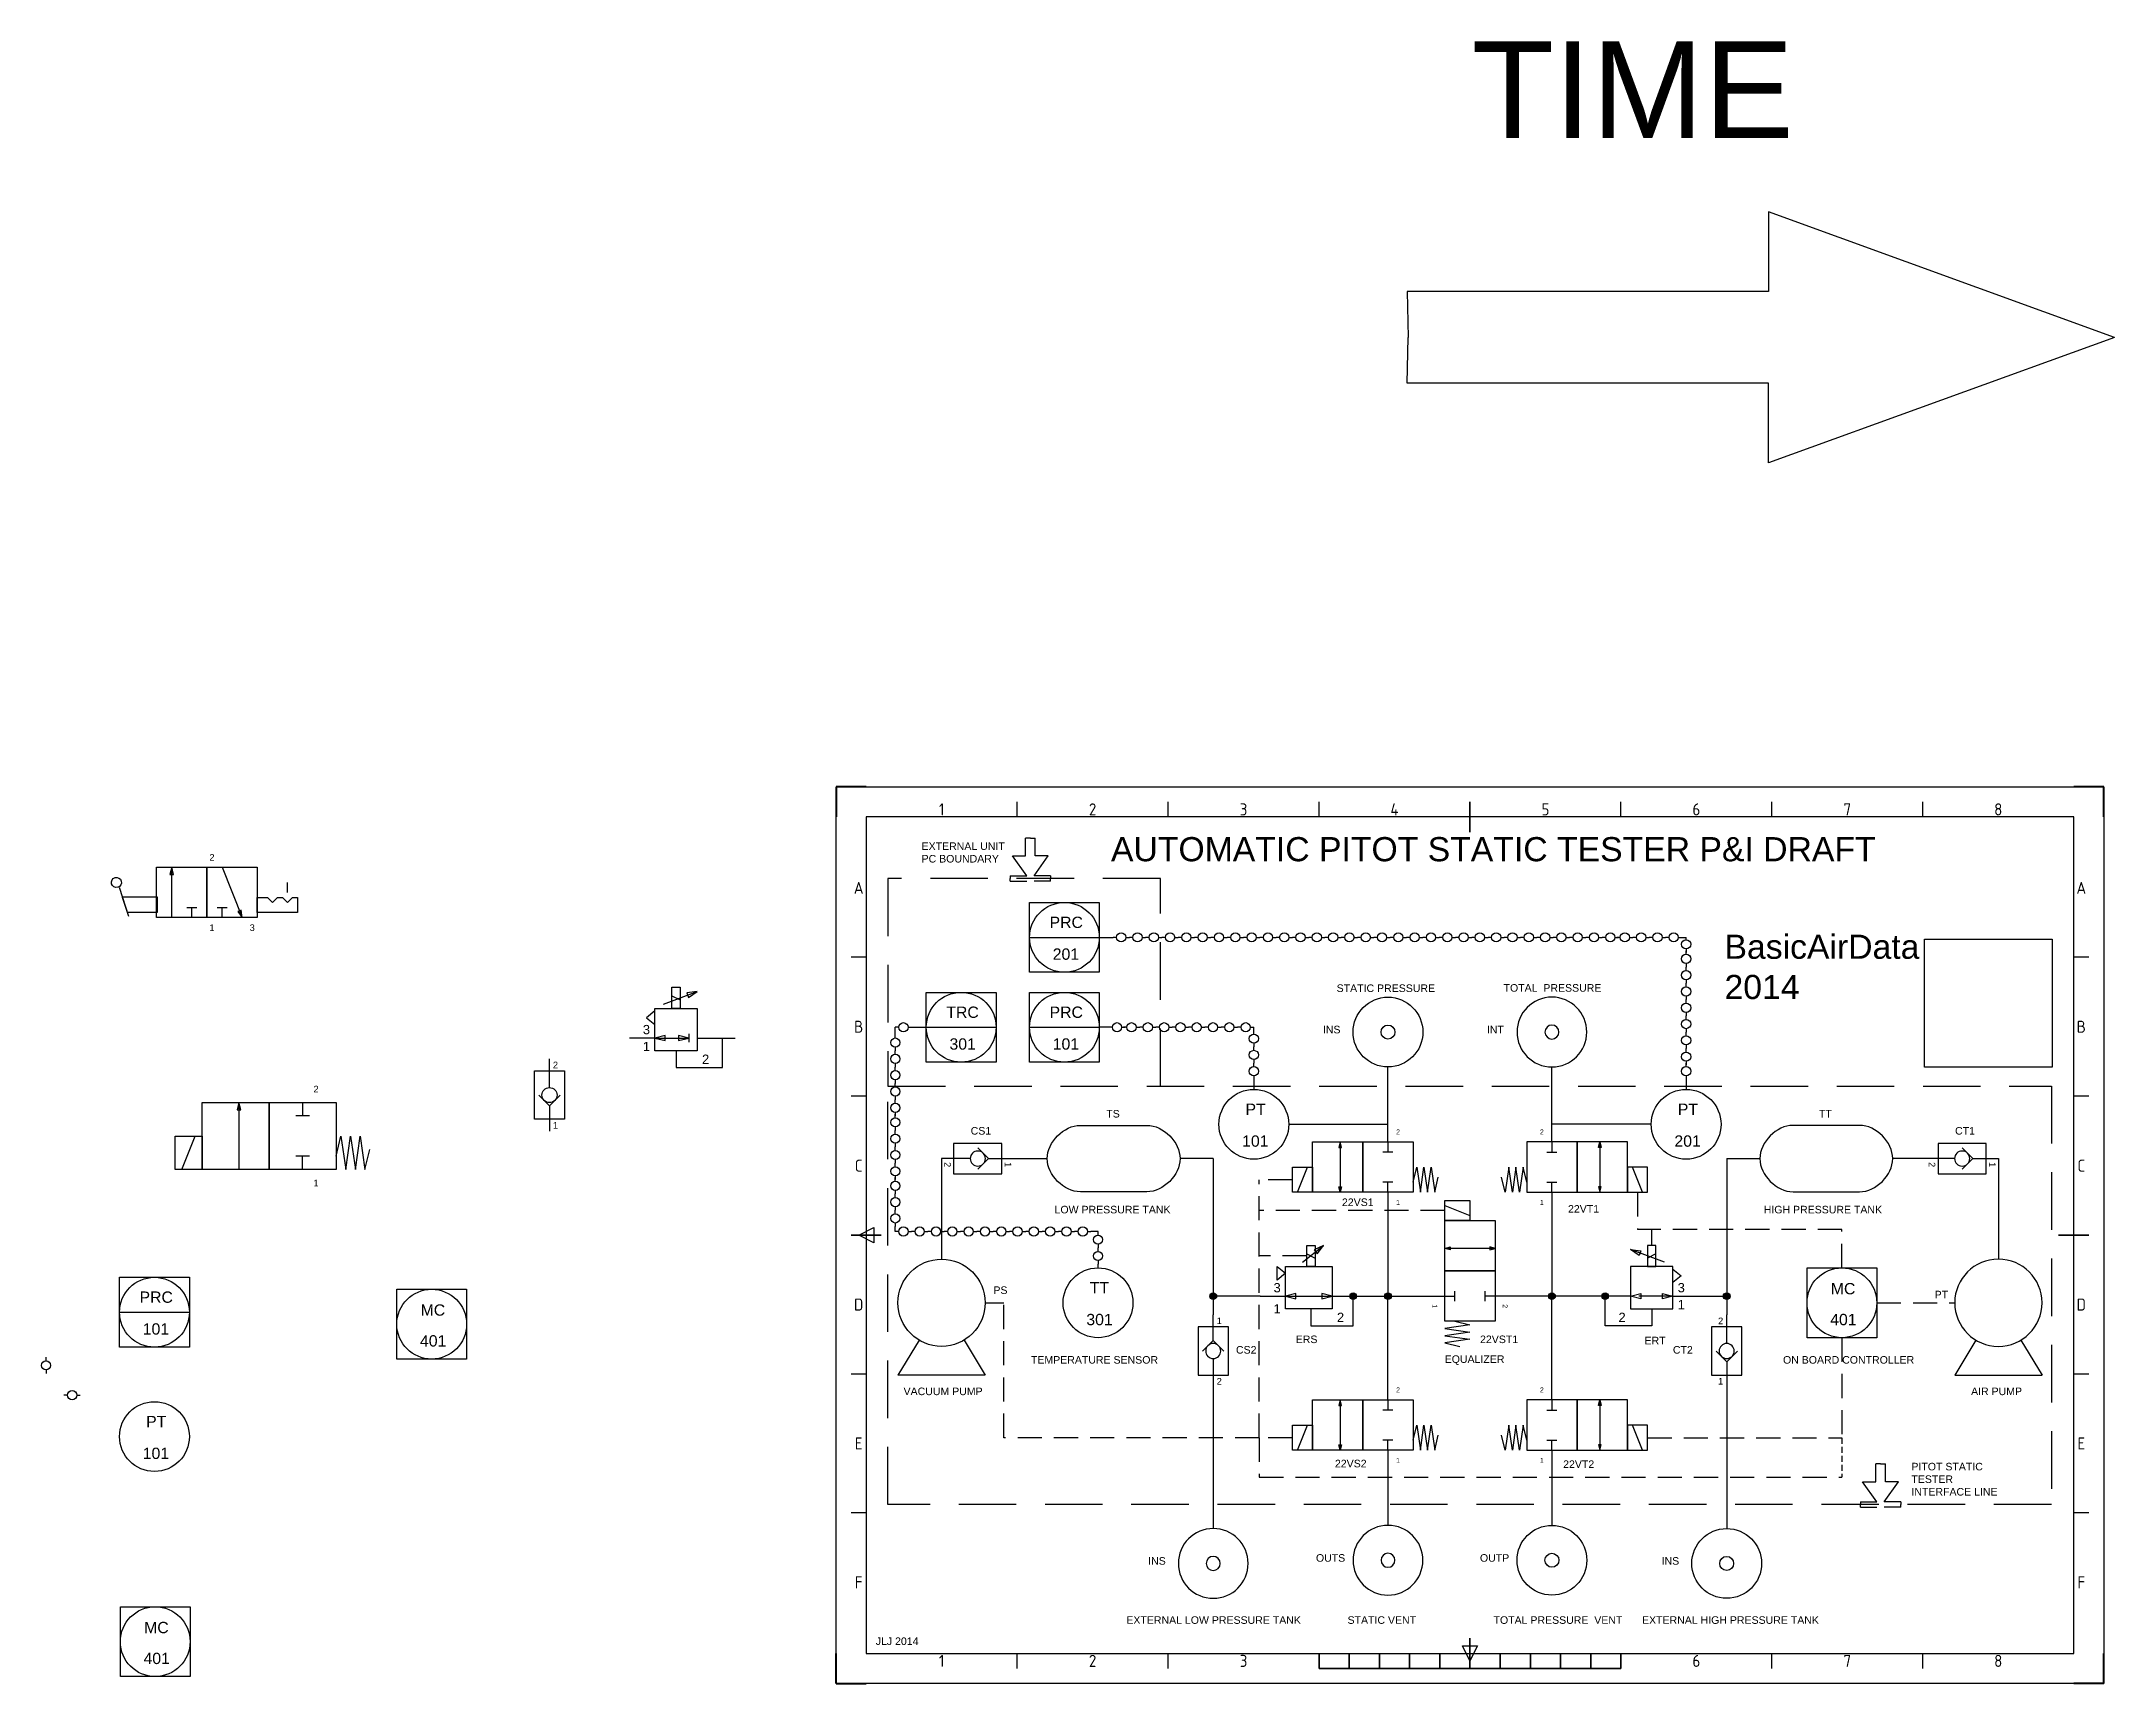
# Model space of a CAD drawing. Header units: millimetres. Extents: x 2288 to 4012, y 485 to 1029.
# Drawn here: x 2288 to 2974, y 485 to 1029 of the extents above; entities that cross this region are included whole.
import ezdxf
from ezdxf.enums import TextEntityAlignment as Align

# ---------------------------------------------------------------- set-up
doc = ezdxf.new("R2010")
doc.units = ezdxf.units.MM
doc.linetypes.add('ACISOTGL', pattern=[3, 2, -1])
doc.linetypes.add('HIDDEN', pattern=[9.525, 6.35, -3.175])
doc.layers.add('1-TEXTS', color=2, linetype='Continuous')
doc.layers.add('ID', color=80, linetype='Continuous')
for name, color, linetype, lineweight in [('AM_BOR', 7, 'Continuous', 50), ('INSTRUMENTS', 4, 'Continuous', 25), ('TAG', 1, 'Continuous', 25)]:
    doc.layers.add(name, color=color, linetype=linetype, lineweight=lineweight)
doc.styles.add('ACISOTS', font='isocp.shx')
doc.styles.get("Standard").update_dxf_attribs({"font": 'arial.ttf'})
picture_1 = doc.add_image_def('image1.png', size_in_pixel=(200, 200))

# ---------------------------------------------------------------- blocks, each defined once
blk = doc.blocks.new('ISO_A3')
for p, q in [((410, 287), (10, 287)), ((10, 287), (10, 10)), ((410, 10), (410, 287)), ((10, 10), (410, 10))]:
    blk.add_line(p, q)
at = {"layer": 'AM_BOR'}
for p, q in [((10, 297), (0, 297)), ((0, 297), (0, 287)), ((420, 297), (410, 297)), ((420, 287), (420, 297)), ((0, 0), (0, 10)), ((420, 0), (420, 10)), ((0, 0), (10, 0)), ((420, 0), (410, 0))]:
    blk.add_line(p, q, dxfattribs=at)
at = {"layer": 'AM_BOR', "color": 1, "lineweight": 25}
for p, q in [((0, 297), (420, 297)), ((0, 0), (0, 297)), ((420, 297), (420, 0)), ((60, 287), (60, 292)), ((110, 287), (110, 292)), ((160, 287), (160, 292)), ((260, 287), (260, 292)), ((310, 287), (310, 292)), ((360, 287), (360, 292)), ((10, 240.5), (5, 240.5)), ((415, 240.5), (410, 240.5)), ((10, 194.5), (5, 194.5)), ((415, 194.5), (410, 194.5)), ((7.5, 148.5), (12.5, 151)), ((12.5, 146), (7.5, 148.5)), ((12.5, 151), (12.5, 146)), ((10, 102.5), (5, 102.5)), ((415, 102.5), (410, 102.5)), ((10, 56.5), (5, 56.5)), ((415, 56.5), (410, 56.5)), ((60, 5), (60, 10)), ((110, 5), (110, 10)), ((210, 7.5), (207.5, 12.5)), ((207.5, 12.5), (212.5, 12.5)), ((212.5, 12.5), (210, 7.5)), ((310, 5), (310, 10)), ((360, 5), (360, 10)), ((420, 0), (0, 0))]:
    blk.add_line(p, q, dxfattribs=at)
at = {"layer": 'AM_BOR', "color": 2, "lineweight": 35}
for p, q in [((210, 282), (210, 292)), ((5, 148.5), (15, 148.5)), ((405, 148.5), (415, 148.5)), ((210, 5), (210, 15)), ((160, 5), (160, 10)), ((170, 5), (170, 10)), ((180, 5), (180, 10)), ((190, 5), (190, 10)), ((200, 5), (200, 10)), ((220, 5), (220, 10)), ((230, 5), (230, 10)), ((240, 5), (240, 10)), ((250, 5), (250, 10)), ((260, 5), (260, 10)), ((160, 5), (260, 5))]:
    blk.add_line(p, q, dxfattribs=at)
at = {"layer": 'AM_BOR', "color": 1, "lineweight": 25, "style": 'ACISOTS'}
for s, p in [('1', (35, 289.5)), ('2', (85, 289.5)), ('3', (135, 289.5)), ('4', (185, 289.5)), ('5', (235, 289.5)), ('6', (285, 289.5)), ('7', (335, 289.5)), ('8', (385, 289.5)), ('A', (7.5, 263.5)), ('A', (412.5, 263.5)), ('B', (7.5, 217.5)), ('B', (412.5, 217.5)), ('C', (7.5, 171.5)), ('C', (412.5, 171.5)), ('D', (7.5, 125.5)), ('D', (412.5, 125.5)), ('E', (7.5, 79.5)), ('E', (412.5, 79.5)), ('F', (7.5, 33.5)), ('F', (412.5, 33.5)), ('1', (35, 7.5)), ('2', (85, 7.5)), ('3', (135, 7.5)), ('6', (285, 7.5)), ('7', (335, 7.5)), ('8', (385, 7.5))]:
    blk.add_text(s, height=4, dxfattribs=at).set_placement(p, align=Align.MIDDLE)

msp = doc.modelspace()

# ---------------------------------------------------------------- hatches: boundary and pattern name
h = msp.add_hatch(color=256)
h.dxf.hatch_style = 1
h.paths.add_polyline_path([(2675.87, 614.11, 0.414214), (2674.75, 613, 0.414214), (2675.87, 611.88)])
h.paths.add_polyline_path([(2675.87, 614.11), (2675.87, 613), (2676.98, 613, 0.414214)])
h.paths.add_polyline_path([(2676.98, 613), (2675.87, 613), (2675.87, 611.88, 0.414214)])
h = msp.add_hatch(color=256)
h.dxf.hatch_style = 1
h.paths.add_polyline_path([(2722.23, 614.11, 0.414214), (2721.11, 613, 0.414214), (2722.23, 611.88)])
h.paths.add_polyline_path([(2722.23, 614.11), (2722.23, 613), (2723.35, 613, 0.414214)])
h.paths.add_polyline_path([(2723.35, 613), (2722.23, 613), (2722.23, 611.88, 0.414214)])
h = msp.add_hatch(color=256)
h.dxf.hatch_style = 1
h.paths.add_polyline_path([(2733.75, 614.11, 0.414214), (2732.63, 613, 0.414214), (2733.75, 611.88)])
h.paths.add_polyline_path([(2733.75, 614.11), (2733.75, 613), (2734.87, 613, 0.414214)])
h.paths.add_polyline_path([(2734.87, 613), (2733.75, 613), (2733.75, 611.88, 0.414214)])
h = msp.add_hatch(color=256)
h.dxf.hatch_style = 1
h.paths.add_polyline_path([(2788.06, 614.11, 0.414214), (2786.95, 613, 0.414214), (2788.06, 611.88)])
h.paths.add_polyline_path([(2788.06, 614.11), (2788.06, 613), (2789.18, 613, 0.414214)])
h.paths.add_polyline_path([(2789.18, 613), (2788.06, 613), (2788.06, 611.88, 0.414214)])
h = msp.add_hatch(color=256)
h.dxf.hatch_style = 1
h.paths.add_polyline_path([(2805.7, 614.11, 0.414214), (2804.59, 613, 0.414214), (2805.7, 611.88)])
h.paths.add_polyline_path([(2805.7, 614.11), (2805.7, 613), (2806.82, 613, 0.414214)])
h.paths.add_polyline_path([(2806.82, 613), (2805.7, 613), (2805.7, 611.88, 0.414214)])
h = msp.add_hatch(color=256)
h.dxf.hatch_style = 1
h.paths.add_polyline_path([(2845.95, 614.11, 0.414214), (2844.83, 613, 0.414214), (2845.95, 611.88)])
h.paths.add_polyline_path([(2845.95, 614.11), (2845.95, 613), (2847.06, 613, 0.414214)])
h.paths.add_polyline_path([(2847.06, 613), (2845.95, 613), (2845.95, 611.88, 0.414214)])

# ---------------------------------------------------------------- linework, layer by layer
for p, q in [((2974.43, 930.52), (2859.81, 972.08)), ((2859.81, 972.08), (2859.81, 945.73)), ((2859.81, 945.73), (2740.11, 945.73)), ((2740.11, 945.73), (2740.49, 930.52)), ((2740.11, 915.32), (2740.49, 930.52)), ((2974.43, 930.52), (2859.81, 888.96)), ((2859.81, 915.32), (2740.11, 915.32)), ((2859.81, 888.96), (2859.81, 915.32)), ((2613.65, 758.82), (2613.65, 764.7)), ((2615.28, 764.7), (2613.65, 764.7)), ((2615.28, 764.7), (2616.9, 764.7)), ((2616.9, 758.82), (2616.9, 764.7)), ((2614.06, 752.15), (2609.33, 758.82)), ((2609.33, 758.82), (2613.65, 758.82)), ((2616.49, 752.15), (2621.22, 758.82)), ((2621.22, 758.82), (2616.9, 758.82)), ((2608.6, 752.15), (2614.06, 752.15)), ((2608.6, 752.15), (2608.6, 751.29)), ((2608.6, 750.43), (2608.6, 751.29)), ((2608.6, 750.43), (2614.06, 750.43)), ((2621.95, 752.15), (2616.49, 752.15)), ((2621.95, 750.43), (2616.49, 750.43)), ((2621.95, 752.15), (2621.95, 751.29)), ((2621.95, 750.43), (2621.95, 751.29)), ((2733.75, 664.05), (2733.75, 688.9)), ((2788.06, 664.05), (2788.06, 688.9)), ((2631.87, 669.56), (2653.87, 669.56)), ((2889.95, 669.56), (2867.95, 669.56)), ((2585.87, 658.56), (2585.87, 625.25)), ((2675.87, 658.56), (2675.87, 606.82)), ((2845.95, 658.56), (2845.95, 606.82)), ((2935.95, 658.56), (2935.95, 625.25)), ((2733.75, 647.38), (2733.75, 613)), ((2788.06, 647.38), (2788.06, 613)), ((2691.43, 613), (2675.87, 613)), ((2691.43, 613), (2699.83, 613)), ((2725.03, 613), (2733.75, 613)), ((2733.75, 613), (2752.57, 613)), ((2733.75, 613), (2752.57, 613)), ((2733.75, 578.61), (2733.75, 613)), ((2801.5, 613), (2769.24, 613)), ((2788.06, 578.61), (2788.06, 613)), ((2836.5, 613), (2845.95, 613)), ((2578.41, 598.42), (2571.42, 586.82)), ((2593.33, 598.42), (2600.32, 586.82)), ((2928.49, 598.42), (2921.5, 586.82)), ((2943.41, 598.42), (2950.4, 586.82)), ((2600.32, 586.82), (2571.42, 586.82)), ((2921.5, 586.82), (2950.4, 586.82)), ((2675.87, 582.82), (2675.87, 536.05)), ((2845.95, 582.82), (2845.95, 536.05)), ((2733.75, 561.95), (2733.75, 537.09)), ((2788.06, 561.95), (2788.06, 537.09)), ((2895.31, 551.54), (2895.31, 557.42)), ((2896.93, 557.42), (2895.31, 557.42)), ((2896.93, 557.42), (2898.56, 557.42)), ((2898.56, 551.54), (2898.56, 557.42)), ((2895.72, 544.87), (2890.99, 551.54)), ((2890.99, 551.54), (2895.31, 551.54)), ((2898.15, 544.87), (2902.88, 551.54)), ((2902.88, 551.54), (2898.56, 551.54)), ((2890.26, 544.87), (2895.72, 544.87)), ((2890.26, 544.87), (2890.26, 544.01)), ((2890.26, 543.15), (2890.26, 544.01)), ((2890.26, 543.15), (2895.72, 543.15)), ((2903.61, 544.87), (2898.15, 544.87)), ((2903.61, 543.15), (2898.15, 543.15)), ((2903.61, 544.87), (2903.61, 544.01)), ((2903.61, 543.15), (2903.61, 544.01))]:
    msp.add_line(p, q)
for points in [[(2325.86, 755.01), (2342.53, 755.01), (2342.53, 738.35), (2325.86, 738.35)], [(2330.86, 755.01), (2330.26, 752.61), (2331.46, 752.61)], [(2342.53, 755.01), (2359.19, 755.01), (2359.19, 738.35), (2342.53, 738.35)], [(2326.09, 745.13), (2314.43, 745.13), (2316.09, 740.13), (2326.09, 740.13), (2326.09, 740.13)], [(2359.19, 745.01), (2362.53, 745.01), (2364.19, 743.34), (2365.86, 745.01), (2367.53, 745.01), (2369.19, 743.34), (2370.86, 745.01), (2372.53, 745.01), (2372.53, 740.01), (2359.19, 740.01), (2359.19, 740.01)], [(2354.19, 738.35), (2353.86, 740.8), (2352.74, 740.36)], [(2496.51, 715.28), (2499.31, 715.28), (2499.31, 708.28), (2496.51, 708.28)], [(2490.91, 702.96), (2490.91, 707.44), (2488.11, 705.2)], [(2490.91, 708.28), (2504.91, 708.28), (2504.91, 694.28), (2490.91, 694.28)], [(2504.91, 713.88), (2501.47, 713.49), (2502.06, 711.91)], [(2490.91, 698.48), (2494.27, 697.64), (2494.27, 699.32)], [(2502.11, 698.48), (2498.75, 699.32), (2498.75, 697.64)], [(2450.98, 687.59), (2460.98, 687.59), (2460.98, 671.59), (2450.98, 671.59)], [(2340.89, 677.13), (2363.11, 677.13), (2363.11, 654.91), (2340.89, 654.91)], [(2353.11, 677.13), (2352.51, 674.73), (2353.71, 674.73)], [(2363.11, 677.13), (2385.33, 677.13), (2385.33, 654.91), (2363.11, 654.91)], [(2332, 666.02), (2340.89, 666.02), (2340.89, 654.91), (2332, 654.91)], [(2589.87, 663.56), (2589.87, 653.56), (2605.87, 653.56), (2605.87, 663.56)], [(2708.75, 664.05), (2725.42, 664.05), (2725.42, 647.38), (2708.75, 647.38)], [(2717.92, 664.05), (2717.47, 662.25), (2718.37, 662.25)], [(2725.42, 664.05), (2742.08, 664.05), (2742.08, 647.38), (2725.42, 647.38)], [(2796.4, 664.05), (2779.73, 664.05), (2779.73, 647.38), (2796.4, 647.38)], [(2813.06, 664.05), (2796.4, 664.05), (2796.4, 647.38), (2813.06, 647.38)], [(2803.9, 664.05), (2804.35, 662.25), (2803.45, 662.25)], [(2915.95, 663.56), (2915.95, 653.56), (2931.95, 653.56), (2931.95, 663.56)], [(2702.08, 655.72), (2708.75, 655.72), (2708.75, 647.38), (2702.08, 647.38)], [(2819.73, 655.72), (2813.06, 655.72), (2813.06, 647.38), (2819.73, 647.38)], [(2717.92, 647.38), (2717.47, 649.18), (2718.37, 649.18)], [(2803.9, 647.38), (2804.35, 649.18), (2803.45, 649.18)], [(2760.91, 644.66), (2760.91, 638), (2752.57, 638), (2752.57, 644.66)], [(2769.24, 638), (2769.24, 621.33), (2752.57, 621.33), (2752.57, 638)], [(2706.83, 629.8), (2709.63, 629.8), (2709.63, 622.8), (2706.83, 622.8)], [(2712.43, 629.8), (2709.28, 628.36), (2710.33, 627.04)], [(2752.57, 628.83), (2754.37, 629.28), (2754.37, 628.38)], [(2769.24, 628.83), (2767.44, 629.28), (2767.44, 628.38)], [(2814.1, 628.4), (2817.55, 628.01), (2816.96, 626.42)], [(2822.5, 629.8), (2819.7, 629.8), (2819.7, 622.8), (2822.5, 622.8)], [(2697.03, 618.32), (2697.03, 622.8), (2699.83, 620.56)], [(2699.83, 622.8), (2715.23, 622.8), (2715.23, 608.8), (2699.83, 608.8)], [(2769.24, 621.33), (2769.24, 604.67), (2752.57, 604.67), (2752.57, 621.33)], [(2828.1, 622.8), (2814.1, 622.8), (2814.1, 608.8), (2828.1, 608.8)], [(2828.1, 617.48), (2828.1, 621.96), (2830.9, 619.72)], [(2699.83, 613), (2703.19, 612.16), (2703.19, 613.84)], [(2715.23, 613), (2711.87, 613.84), (2711.87, 612.16)], [(2814.1, 613), (2817.46, 613.84), (2817.46, 612.16)], [(2828.1, 613), (2824.74, 612.16), (2824.74, 613.84)], [(2670.87, 586.82), (2680.87, 586.82), (2680.87, 602.82), (2670.87, 602.82)], [(2850.95, 602.82), (2840.95, 602.82), (2840.95, 586.82), (2850.95, 586.82)], [(2708.75, 578.61), (2725.42, 578.61), (2725.42, 561.95), (2708.75, 561.95)], [(2717.92, 578.61), (2717.47, 576.81), (2718.37, 576.81)], [(2725.42, 578.61), (2742.08, 578.61), (2742.08, 561.95), (2725.42, 561.95)], [(2796.4, 578.61), (2779.73, 578.61), (2779.73, 561.95), (2796.4, 561.95)], [(2813.06, 578.61), (2796.4, 578.61), (2796.4, 561.95), (2813.06, 561.95)], [(2803.9, 578.61), (2804.35, 576.81), (2803.45, 576.81)], [(2702.08, 570.28), (2708.75, 570.28), (2708.75, 561.95), (2702.08, 561.95)], [(2819.73, 570.28), (2813.06, 570.28), (2813.06, 561.95), (2819.73, 561.95)], [(2717.92, 561.95), (2717.47, 563.75), (2718.37, 563.75)], [(2803.9, 561.95), (2804.35, 563.75), (2803.45, 563.75)]]:
    msp.add_lwpolyline(points, close=True)
for points in [[(2330.86, 738.35), (2330.86, 755.01)], [(2347.53, 755.01), (2354.19, 738.35)], [(2369.19, 746.68), (2369.19, 750.01)], [(2313.42, 748.42), (2316.58, 738.81)], [(2335.86, 741.68), (2339.19, 741.68)], [(2337.53, 738.35), (2337.53, 741.68)], [(2345.86, 741.68), (2349.19, 741.68)], [(2347.53, 738.35), (2347.53, 741.68)], [(2493.71, 709.68), (2504.91, 713.88)], [(2496.51, 712.48), (2499.31, 711.08)], [(2490.91, 698.48), (2482.51, 698.48)], [(2490.91, 698.48), (2502.11, 698.48)], [(2497.91, 694.28), (2497.91, 688.68), (2513.31, 688.68), (2513.31, 698.48)], [(2502.11, 699.88), (2502.11, 697.08)], [(2504.91, 698.48), (2517.51, 698.48)], [(2455.98, 682.09), (2455.98, 691.59)], [(2353.11, 677.13), (2353.11, 654.91)], [(2374.22, 677.13), (2374.22, 672.69)], [(2452.44, 679.59), (2455.98, 676.05), (2459.52, 679.59)], [(2455.98, 676.05), (2455.98, 667.59)], [(2376.44, 672.69), (2372, 672.69)], [(2334.22, 654.91), (2338.67, 666.02)], [(2376.44, 659.35), (2372, 659.35)], [(2374.22, 654.91), (2374.22, 659.35)], [(2385.33, 659.35), (2386.92, 666.02), (2388.51, 654.91), (2390.1, 666.02), (2391.68, 654.91), (2393.27, 666.02), (2394.86, 654.91), (2396.44, 661.58), (2396.44, 661.58)], [(2597.87, 662.1), (2601.41, 658.56), (2597.87, 655.02)], [(2717.92, 664.05), (2717.92, 647.38)], [(2735.41, 660.72), (2732.08, 660.72)], [(2733.75, 664.05), (2733.75, 660.72)], [(2786.4, 660.72), (2789.73, 660.72)], [(2788.06, 664.05), (2788.06, 660.72)], [(2803.9, 664.05), (2803.9, 647.38)], [(2923.95, 662.1), (2927.49, 658.56), (2923.95, 655.02)], [(2595.37, 658.56), (2585.87, 658.56)], [(2601.41, 658.56), (2609.87, 658.56)], [(2609.87, 658.56), (2620.87, 658.56)], [(2675.87, 658.56), (2664.87, 658.56)], [(2703.75, 647.38), (2707.09, 655.72)], [(2742.08, 650.71), (2743.27, 655.72), (2744.47, 647.38), (2745.66, 655.72), (2746.84, 647.38), (2748.04, 655.72), (2749.23, 647.38), (2750.41, 652.39), (2750.41, 652.39)], [(2779.73, 650.71), (2778.54, 655.72), (2777.35, 647.38), (2776.15, 655.72), (2774.97, 647.38), (2773.78, 655.72), (2772.58, 647.38), (2771.4, 652.39), (2771.4, 652.39)], [(2818.06, 647.38), (2814.73, 655.72)], [(2845.95, 658.56), (2856.95, 658.56)], [(2911.95, 658.56), (2900.95, 658.56)], [(2921.45, 658.56), (2911.95, 658.56)], [(2927.49, 658.56), (2935.95, 658.56)], [(2735.41, 650.71), (2732.08, 650.71)], [(2733.75, 647.38), (2733.75, 650.71)], [(2786.4, 650.71), (2789.73, 650.71)], [(2788.06, 647.38), (2788.06, 650.71)], [(2752.57, 643), (2760.91, 639.66)], [(2705.43, 624.2), (2712.43, 629.8)], [(2706.83, 627), (2709.63, 625.6)], [(2769.24, 628.83), (2752.57, 628.83)], [(2825.3, 624.2), (2814.1, 628.4)], [(2822.5, 627), (2819.7, 625.6)], [(2699.83, 613), (2715.23, 613)], [(2708.23, 608.8), (2708.23, 603.2), (2722.23, 603.2), (2722.23, 613)], [(2715.23, 614.4), (2715.23, 611.6)], [(2715.23, 613), (2725.03, 613)], [(2752.57, 613), (2755.9, 613)], [(2755.9, 611.33), (2755.9, 614.66)], [(2765.91, 611.33), (2765.91, 614.66)], [(2769.24, 613), (2765.91, 613)], [(2814.1, 613), (2801.5, 613)], [(2821.1, 608.8), (2821.1, 603.2), (2805.7, 603.2), (2805.7, 613)], [(2814.1, 614.4), (2814.1, 611.6)], [(2828.1, 613), (2816.9, 613)], [(2828.1, 613), (2836.5, 613)], [(2675.87, 598.36), (2675.87, 606.82)], [(2755.9, 604.67), (2760.91, 603.47), (2752.57, 602.28), (2760.91, 601.09), (2752.57, 599.9), (2760.91, 598.71), (2752.57, 597.52), (2757.58, 596.33), (2757.58, 596.33)], [(2845.95, 597.32), (2845.95, 606.82)], [(2672.33, 594.82), (2675.87, 598.36), (2679.41, 594.82)], [(2675.87, 592.32), (2675.87, 582.82)], [(2849.49, 594.82), (2845.95, 591.28), (2842.41, 594.82)], [(2845.95, 591.28), (2845.95, 582.82)], [(2717.92, 578.61), (2717.92, 561.95)], [(2733.75, 578.61), (2733.75, 575.28)], [(2788.06, 578.61), (2788.06, 575.28)], [(2803.9, 578.61), (2803.9, 561.95)], [(2703.75, 561.95), (2707.09, 570.28)], [(2735.41, 575.28), (2732.08, 575.28)], [(2742.08, 565.28), (2743.27, 570.28), (2744.47, 561.95), (2745.66, 570.28), (2746.84, 561.95), (2748.04, 570.28), (2749.23, 561.95), (2750.41, 566.95), (2750.41, 566.95)], [(2779.73, 565.28), (2778.54, 570.28), (2777.35, 561.95), (2776.15, 570.28), (2774.97, 561.95), (2773.78, 570.28), (2772.58, 561.95), (2771.4, 566.95), (2771.4, 566.95)], [(2786.4, 575.28), (2789.73, 575.28)], [(2818.06, 561.95), (2814.73, 570.28)], [(2735.41, 565.28), (2732.08, 565.28)], [(2733.75, 561.95), (2733.75, 565.28)], [(2786.4, 565.28), (2789.73, 565.28)], [(2788.06, 561.95), (2788.06, 565.28)]]:
    msp.add_lwpolyline(points)
at = {"linetype": 'HIDDEN', "ltscale": 3}
for points in [[(2568.1, 682.58), (2658.37, 682.58), (2658.37, 751.29), (2568.1, 751.29)], [(2568.1, 682.58), (2953.52, 682.58), (2953.52, 544.01), (2568.1, 544.01)]]:
    msp.add_lwpolyline(points, close=True, dxfattribs=at)
for centre in [(2675.87, 613), (2722.23, 613), (2733.75, 613), (2788.06, 613), (2805.7, 613), (2845.95, 613)]:
    msp.add_circle(centre, 1.12)
for centre, major_axis in [((2312.52, 750.01), (1.62, 0.43)), ((2733.75, 700.46), (11.56, 0)), ((2733.75, 700.46), (2.31, 0)), ((2455.98, 679.59), (2.5, 0)), ((2585.87, 610.8), (14.45, 0)), ((2788.06, 525.53), (-11.56, 0)), ((2845.95, 524.49), (-11.56, 0)), ((2788.06, 525.53), (-2.31, 0)), ((2845.95, 524.49), (-2.31, 0))]:
    msp.add_ellipse(centre, major_axis=major_axis, ratio=1)
at = {"extrusion": (0, 0, -1)}
for centre, major_axis in [((2788.06, 700.46), (-11.56, 0)), ((2788.06, 700.46), (-2.31, 0)), ((2597.87, 658.56), (0, -2.5)), ((2923.95, 658.56), (0, -2.5)), ((2935.95, 610.8), (-14.45, 0)), ((2675.87, 594.82), (2.5, 0)), ((2845.95, 594.82), (-2.5, 0)), ((2675.87, 524.49), (11.56, 0)), ((2733.75, 525.53), (11.56, 0)), ((2675.87, 524.49), (2.31, 0)), ((2733.75, 525.53), (2.31, 0))]:
    msp.add_ellipse(centre, major_axis=major_axis, ratio=1, dxfattribs=at)
for points in [[(2620.87, 658.56), (2620.87, 664.06), (2626.37, 669.56), (2631.87, 669.56)], [(2653.87, 669.56), (2659.37, 669.56), (2664.87, 664.06), (2664.87, 658.56)], [(2867.95, 669.56), (2862.45, 669.56), (2856.95, 664.06), (2856.95, 658.56)], [(2900.95, 658.56), (2900.95, 664.06), (2895.45, 669.56), (2889.95, 669.56)], [(2631.87, 647.56), (2626.37, 647.56), (2620.87, 653.06), (2620.87, 658.56)], [(2664.87, 658.56), (2664.87, 653.06), (2659.37, 647.56), (2653.87, 647.56)], [(2856.95, 658.56), (2856.95, 653.06), (2862.45, 647.56), (2867.95, 647.56)], [(2889.95, 647.56), (2895.45, 647.56), (2900.95, 653.06), (2900.95, 658.56)], [(2653.87, 647.56), (2648.37, 647.56), (2637.37, 647.56), (2631.87, 647.56)], [(2867.95, 647.56), (2873.45, 647.56), (2884.45, 647.56), (2889.95, 647.56)]]:
    msp.add_open_spline(points, degree=3)
at = {"layer": 'INSTRUMENTS'}
for p, q in [((2615.01, 731.82), (2638.13, 731.82)), ((2638.13, 731.82), (2642.67, 731.82)), ((2643.85, 731.82), (2642.67, 731.82)), ((2646.89, 731.82), (2648.07, 731.82)), ((2649.25, 731.82), (2648.07, 731.82)), ((2652.29, 731.82), (2653.47, 731.82)), ((2654.65, 731.82), (2653.47, 731.82)), ((2657.69, 731.82), (2658.87, 731.82)), ((2660.05, 731.82), (2658.87, 731.82)), ((2663.09, 731.82), (2664.27, 731.82)), ((2665.46, 731.82), (2664.27, 731.82)), ((2668.49, 731.82), (2669.68, 731.82)), ((2670.86, 731.82), (2669.68, 731.82)), ((2673.89, 731.82), (2675.08, 731.82)), ((2676.26, 731.82), (2675.08, 731.82)), ((2679.3, 731.82), (2680.48, 731.82)), ((2681.66, 731.82), (2680.48, 731.82)), ((2684.7, 731.82), (2685.88, 731.82)), ((2687.06, 731.82), (2685.88, 731.82)), ((2690.1, 731.82), (2691.28, 731.82)), ((2692.46, 731.82), (2691.28, 731.82)), ((2695.5, 731.82), (2696.68, 731.82)), ((2697.86, 731.82), (2696.68, 731.82)), ((2700.9, 731.82), (2702.08, 731.82)), ((2703.26, 731.82), (2702.08, 731.82)), ((2706.3, 731.82), (2707.48, 731.82)), ((2708.66, 731.82), (2707.48, 731.82)), ((2711.7, 731.82), (2712.88, 731.82)), ((2714.06, 731.82), (2712.88, 731.82)), ((2717.1, 731.82), (2718.28, 731.82)), ((2719.47, 731.82), (2718.28, 731.82)), ((2722.5, 731.82), (2723.69, 731.82)), ((2724.87, 731.82), (2723.69, 731.82)), ((2727.9, 731.82), (2729.09, 731.82)), ((2730.27, 731.82), (2729.09, 731.82)), ((2733.31, 731.82), (2734.49, 731.82)), ((2735.67, 731.82), (2734.49, 731.82)), ((2738.71, 731.82), (2739.89, 731.82)), ((2741.07, 731.82), (2739.89, 731.82)), ((2744.11, 731.82), (2745.29, 731.82)), ((2746.47, 731.82), (2745.29, 731.82)), ((2749.51, 731.82), (2750.69, 731.82)), ((2751.87, 731.82), (2750.69, 731.82)), ((2754.91, 731.82), (2756.09, 731.82)), ((2757.27, 731.82), (2756.09, 731.82)), ((2760.31, 731.82), (2761.49, 731.82)), ((2762.67, 731.82), (2761.49, 731.82)), ((2765.71, 731.82), (2766.89, 731.82)), ((2768.08, 731.82), (2766.89, 731.82)), ((2771.11, 731.82), (2772.29, 731.82)), ((2773.48, 731.82), (2772.29, 731.82)), ((2776.51, 731.82), (2777.7, 731.82)), ((2778.88, 731.82), (2777.7, 731.82)), ((2781.91, 731.82), (2783.1, 731.82)), ((2784.28, 731.82), (2783.1, 731.82)), ((2787.32, 731.82), (2788.5, 731.82)), ((2789.68, 731.82), (2788.5, 731.82)), ((2792.72, 731.82), (2793.9, 731.82)), ((2795.08, 731.82), (2793.9, 731.82)), ((2798.12, 731.82), (2799.3, 731.82)), ((2800.48, 731.82), (2799.3, 731.82)), ((2803.52, 731.82), (2804.7, 731.82)), ((2805.88, 731.82), (2804.7, 731.82)), ((2808.92, 731.82), (2810.1, 731.82)), ((2810.69, 731.82), (2809.51, 731.82)), ((2813.73, 731.82), (2814.91, 731.82)), ((2816.09, 731.82), (2814.91, 731.82)), ((2819.13, 731.82), (2820.31, 731.82)), ((2821.49, 731.82), (2820.31, 731.82)), ((2824.53, 731.82), (2825.71, 731.82)), ((2826.9, 731.82), (2825.71, 731.82)), ((2829.93, 731.82), (2831.11, 731.82)), ((2831.11, 731.82), (2832.51, 731.82)), ((2832.51, 731.03), (2832.51, 731.82)), ((2832.51, 728), (2832.51, 726.81)), ((2832.51, 726.22), (2832.51, 727.41)), ((2832.51, 723.19), (2832.51, 722)), ((2832.51, 720.82), (2832.51, 722)), ((2832.51, 717.78), (2832.51, 716.6)), ((2832.51, 715.42), (2832.51, 716.6)), ((2832.51, 712.38), (2832.51, 711.2)), ((2832.51, 710.02), (2832.51, 711.2)), ((2570.54, 698.49), (2570.54, 702.05)), ((2571.72, 702.05), (2570.54, 702.05)), ((2574.75, 702.05), (2575.94, 702.05)), ((2575.94, 702.05), (2580.81, 702.05)), ((2580.81, 702.05), (2603.93, 702.05)), ((2615.01, 702.05), (2638.13, 702.05)), ((2641.29, 702.05), (2638.13, 702.05)), ((2642.47, 702.05), (2641.29, 702.05)), ((2645.51, 702.05), (2646.69, 702.05)), ((2647.28, 702.05), (2646.1, 702.05)), ((2650.32, 702.05), (2651.5, 702.05)), ((2652.68, 702.05), (2651.5, 702.05)), ((2655.72, 702.05), (2656.9, 702.05)), ((2658.08, 702.05), (2656.9, 702.05)), ((2661.12, 702.05), (2662.3, 702.05)), ((2663.48, 702.05), (2662.3, 702.05)), ((2666.52, 702.05), (2667.7, 702.05)), ((2668.88, 702.05), (2667.7, 702.05)), ((2671.92, 702.05), (2673.1, 702.05)), ((2674.28, 702.05), (2673.1, 702.05)), ((2677.32, 702.05), (2678.5, 702.05)), ((2679.69, 702.05), (2678.5, 702.05)), ((2682.72, 702.05), (2683.9, 702.05)), ((2685.09, 702.05), (2683.9, 702.05)), ((2688.12, 702.05), (2689.31, 702.05)), ((2689.31, 700.99), (2689.31, 702.05)), ((2689.31, 699.81), (2689.31, 700.99)), ((2832.51, 706.98), (2832.51, 705.8)), ((2832.51, 704.62), (2832.51, 705.8)), ((2832.51, 701.58), (2832.51, 700.4)), ((2570.54, 695.45), (2570.54, 694.27)), ((2570.54, 693.09), (2570.54, 694.27)), ((2689.31, 696.77), (2689.31, 695.59)), ((2689.31, 694.41), (2689.31, 695.59)), ((2832.51, 699.22), (2832.51, 700.4)), ((2832.51, 696.18), (2832.51, 695)), ((2832.51, 693.82), (2832.51, 695)), ((2570.54, 690.05), (2570.54, 688.87)), ((2570.54, 687.68), (2570.54, 688.87)), ((2689.31, 691.37), (2689.31, 690.19)), ((2689.31, 689.01), (2689.31, 690.19)), ((2832.51, 690.78), (2832.51, 689.6)), ((2832.51, 689.01), (2832.51, 690.19)), ((2570.54, 684.65), (2570.54, 683.47)), ((2570.54, 682.28), (2570.54, 683.47)), ((2689.31, 685.97), (2689.31, 684.79)), ((2689.31, 684.79), (2689.31, 681.47)), ((2832.51, 685.97), (2832.51, 684.79)), ((2832.51, 684.79), (2832.51, 681.47)), ((2570.54, 679.25), (2570.54, 678.06)), ((2570.54, 676.88), (2570.54, 678.06)), ((2570.54, 673.84), (2570.54, 672.66)), ((2570.54, 672.07), (2570.54, 673.25)), ((2570.54, 669.03), (2570.54, 667.85)), ((2570.54, 666.67), (2570.54, 667.85)), ((2700.87, 669.91), (2733.75, 669.91)), ((2820.95, 669.91), (2788.06, 669.91)), ((2570.54, 663.63), (2570.54, 662.45)), ((2570.54, 661.27), (2570.54, 662.45)), ((2570.54, 658.23), (2570.54, 657.05)), ((2570.54, 655.87), (2570.54, 657.05)), ((2570.54, 652.83), (2570.54, 651.65)), ((2570.54, 651.06), (2570.54, 652.24)), ((2570.54, 648.02), (2570.54, 646.84)), ((2570.54, 645.66), (2570.54, 646.84)), ((2570.54, 642.62), (2570.54, 641.44)), ((2570.54, 640.26), (2570.54, 641.44)), ((2570.54, 637.22), (2570.54, 636.04)), ((2570.54, 634.42), (2570.54, 636.04)), ((2571.72, 634.42), (2570.54, 634.42)), ((2574.75, 634.42), (2575.94, 634.42)), ((2577.12, 634.42), (2575.94, 634.42)), ((2580.16, 634.42), (2581.34, 634.42)), ((2582.52, 634.42), (2581.34, 634.42)), ((2585.56, 634.42), (2586.74, 634.42)), ((2587.92, 634.42), (2586.74, 634.42)), ((2590.96, 634.42), (2592.14, 634.42)), ((2593.32, 634.42), (2592.14, 634.42)), ((2596.36, 634.42), (2597.54, 634.42)), ((2598.72, 634.42), (2597.54, 634.42)), ((2601.76, 634.42), (2602.94, 634.42)), ((2604.12, 634.42), (2602.94, 634.42)), ((2607.16, 634.42), (2608.34, 634.42)), ((2609.52, 634.42), (2608.34, 634.42)), ((2612.56, 634.42), (2613.74, 634.42)), ((2614.93, 634.42), (2613.74, 634.42)), ((2617.96, 634.42), (2619.14, 634.42)), ((2620.33, 634.42), (2619.14, 634.42)), ((2623.36, 634.42), (2624.55, 634.42)), ((2625.73, 634.42), (2624.55, 634.42)), ((2628.77, 634.42), (2629.95, 634.42)), ((2631.13, 634.42), (2629.95, 634.42)), ((2634.17, 634.42), (2635.35, 634.42)), ((2637.7, 634.42), (2635.35, 634.42)), ((2637.7, 633.23), (2637.7, 634.42)), ((2821.1, 629.8), (2821.1, 635.12)), ((2637.7, 630.2), (2637.7, 629.01)), ((2637.7, 627.83), (2637.7, 629.01)), ((2637.7, 624.79), (2637.7, 623.61)), ((2637.7, 622.36), (2637.7, 623.61)), ((2313.57, 607.68), (2336.69, 607.68)), ((2289.22, 591.59), (2289.22, 592.77)), ((2289.22, 588.55), (2289.22, 587.37)), ((2296.35, 580.22), (2295.16, 580.22)), ((2299.38, 580.22), (2300.57, 580.22))]:
    msp.add_line(p, q, dxfattribs=at)
at = {"layer": 'INSTRUMENTS', "linetype": 'ACISOTGL', "ltscale": 4}
for p, q in [((2691.09, 566.11), (2691.09, 651.55)), ((2702.08, 651.55), (2691.09, 651.55)), ((2816.4, 647.38), (2816.4, 635.12)), ((2752.57, 641.33), (2691.09, 641.33)), ((2884.12, 635.12), (2816.4, 635.12)), ((2884.12, 622.36), (2884.12, 635.12)), ((2706.83, 626.3), (2691.09, 626.3)), ((2600.51, 610.8), (2606.5, 610.8)), ((2606.5, 566.11), (2606.5, 610.8)), ((2895.68, 610.8), (2921.5, 610.8)), ((2884.12, 599.24), (2884.12, 566.11)), ((2691.09, 566.11), (2606.5, 566.11)), ((2702.08, 566.11), (2691.09, 566.11)), ((2691.09, 566.11), (2691.09, 553)), ((2819.73, 566.11), (2884.12, 566.11)), ((2691.09, 553), (2884.12, 553))]:
    msp.add_line(p, q, dxfattribs=at)
at = {"layer": 'INSTRUMENTS', "linetype": 'ACISOTGL'}
msp.add_line((2884.12, 566.11), (2884.12, 553), dxfattribs=at)
at = {"layer": 'INSTRUMENTS'}
for points in [[(2615.01, 743.38), (2638.13, 743.38), (2638.13, 720.26), (2615.01, 720.26)], [(2580.81, 713.61), (2603.93, 713.61), (2603.93, 690.49), (2580.81, 690.49)], [(2615.01, 713.61), (2638.13, 713.61), (2638.13, 690.49), (2615.01, 690.49)], [(2313.57, 619.24), (2336.69, 619.24), (2336.69, 596.12), (2313.57, 596.12)], [(2872.56, 622.36), (2895.68, 622.36), (2895.68, 599.24), (2872.56, 599.24)], [(2405.41, 615.28), (2428.53, 615.28), (2428.53, 592.16), (2405.41, 592.16)], [(2313.83, 510.14), (2336.95, 510.14), (2336.95, 487.02), (2313.83, 487.02)]]:
    msp.add_lwpolyline(points, close=True, dxfattribs=at)
for centre, radius in [((2626.57, 731.82), 11.56), ((2645.37, 731.82), 1.52), ((2650.77, 731.82), 1.52), ((2656.17, 731.82), 1.52), ((2661.57, 731.82), 1.52), ((2666.97, 731.82), 1.52), ((2672.38, 731.82), 1.52), ((2677.78, 731.82), 1.52), ((2683.18, 731.82), 1.52), ((2688.58, 731.82), 1.52), ((2693.98, 731.82), 1.52), ((2699.38, 731.82), 1.52), ((2704.78, 731.82), 1.52), ((2710.18, 731.82), 1.52), ((2715.58, 731.82), 1.52), ((2720.98, 731.82), 1.52), ((2726.39, 731.82), 1.52), ((2731.79, 731.82), 1.52), ((2737.19, 731.82), 1.52), ((2742.59, 731.82), 1.52), ((2747.99, 731.82), 1.52), ((2753.39, 731.82), 1.52), ((2758.79, 731.82), 1.52), ((2764.19, 731.82), 1.52), ((2769.59, 731.82), 1.52), ((2774.99, 731.82), 1.52), ((2780.4, 731.82), 1.52), ((2785.8, 731.82), 1.52), ((2791.2, 731.82), 1.52), ((2796.6, 731.82), 1.52), ((2802, 731.82), 1.52), ((2807.4, 731.82), 1.52), ((2812.21, 731.82), 1.52), ((2817.61, 731.82), 1.52), ((2823.01, 731.82), 1.52), ((2828.41, 731.82), 1.52), ((2832.51, 729.51), 1.52), ((2832.51, 724.7), 1.52), ((2832.51, 719.3), 1.52), ((2832.51, 713.9), 1.52), ((2592.37, 702.05), 11.56), ((2626.57, 702.05), 11.56), ((2832.51, 708.5), 1.52), ((2573.24, 702.05), 1.52), ((2643.99, 702.05), 1.52), ((2648.8, 702.05), 1.52), ((2654.2, 702.05), 1.52), ((2659.6, 702.05), 1.52), ((2665, 702.05), 1.52), ((2670.4, 702.05), 1.52), ((2675.8, 702.05), 1.52), ((2681.2, 702.05), 1.52), ((2686.61, 702.05), 1.52), ((2832.51, 703.1), 1.52), ((2570.54, 696.97), 1.52), ((2689.31, 698.29), 1.52), ((2689.31, 692.89), 1.52), ((2832.51, 697.7), 1.52), ((2832.51, 692.3), 1.52), ((2570.54, 691.57), 1.52), ((2570.54, 686.17), 1.52), ((2689.31, 687.49), 1.52), ((2832.51, 687.49), 1.52), ((2570.54, 680.76), 1.52), ((2689.31, 669.91), 11.56), ((2832.51, 669.91), 11.56), ((2570.54, 675.36), 1.52), ((2570.54, 670.55), 1.52), ((2570.54, 665.15), 1.52), ((2570.54, 659.75), 1.52), ((2570.54, 654.35), 1.52), ((2570.54, 649.54), 1.52), ((2570.54, 644.14), 1.52), ((2570.54, 638.74), 1.52), ((2573.24, 634.42), 1.52), ((2578.64, 634.42), 1.52), ((2584.04, 634.42), 1.52), ((2589.44, 634.42), 1.52), ((2594.84, 634.42), 1.52), ((2600.24, 634.42), 1.52), ((2605.64, 634.42), 1.52), ((2611.04, 634.42), 1.52), ((2616.44, 634.42), 1.52), ((2621.85, 634.42), 1.52), ((2627.25, 634.42), 1.52), ((2632.65, 634.42), 1.52), ((2637.7, 631.71), 1.52), ((2637.7, 626.31), 1.52), ((2325.13, 607.68), 11.56), ((2637.7, 610.8), 11.56), ((2884.12, 610.8), 11.56), ((2416.97, 603.72), 11.56), ((2289.22, 590.07), 1.52), ((2297.86, 580.22), 1.52), ((2325.13, 566.49), 11.56), ((2325.39, 498.58), 11.56)]:
    msp.add_circle(centre, radius, dxfattribs=at)

# ---------------------------------------------------------------- block references
at = {"lineweight": 0}
msp.add_blockref('ISO_A3', (2550.91, 484.71), dxfattribs=at)

# ---------------------------------------------------------------- texts
at = {"layer": '1-TEXTS'}
for s, height, p in [('2', 2.19, (2344.19, 758.35)), ('1', 2.19, (2344.19, 735.02)), ('3', 2.19, (2357.52, 735.02)), ('3', 3.07, (2488.11, 701.28)), ('1', 3.07, (2488.11, 695.68)), ('2', 2.19, (2457.98, 689.59)), ('2', 3.07, (2507.71, 691.48)), ('2', 2.19, (2378.66, 681.58)), ('1', 2.19, (2457.98, 669.59)), ('2', 1.64, (2737.08, 667.39)), ('2', 1.64, (2784.73, 667.39)), ('1', 2.19, (2378.66, 650.47)), ('1', 1.64, (2737.08, 644.05)), ('1', 1.64, (2784.73, 644.05)), ('3', 3.07, (2697.03, 615.8)), ('3', 3.07, (2830.9, 615.8)), ('1', 3.07, (2830.9, 610.2)), ('1', 2.19, (2677.87, 604.82)), ('1', 3.07, (2697.03, 608.8)), ('2', 3.07, (2718.03, 606)), ('2', 3.07, (2811.3, 606)), ('2', 2.19, (2843.95, 604.82)), ('2', 2.19, (2677.87, 584.82)), ('1', 2.19, (2843.95, 584.82)), ('2', 1.64, (2737.08, 581.95)), ('2', 1.64, (2784.73, 581.95)), ('1', 1.64, (2737.08, 558.62)), ('1', 1.64, (2784.73, 558.62))]:
    msp.add_text(s, height=height, dxfattribs=at).set_placement(p, align=Align.MIDDLE)
for s, height, p in [('2', 2.19, (2587.87, 656.56)), ('1', 2.19, (2607.87, 656.56)), ('2', 2.19, (2913.95, 656.56)), ('1', 2.19, (2933.95, 656.56)), ('1', 1.64, (2749.24, 609.67)), ('2', 1.64, (2772.58, 609.67))]:
    msp.add_text(s, height=height, rotation=270, dxfattribs=at).set_placement(p, align=Align.MIDDLE)
at = {"layer": 'ID'}
for s, width, insert, char_height, attachment_point in [('\\A1;TIME', 33.9295, (2761.43, 1028.51), 32, 1), ('EXTERNAL UNIT\\PPC BOUNDARY', 29.9685, (2579.25, 763.27), 2.5, 1), ('AUTOMATIC PITOT STATIC TESTER P&I DRAFT', 281.9188, (2641.99, 765.02), 8, 1), ('BasicAirData\\P2014', 124.733, (2845.22, 732.72), 8, 1), ('STATIC PRESSURE', 40.4519, (2716.74, 716.23), 2.5, 1), ('TOTAL  PRESSURE', 40.4519, (2772.03, 716.33), 2.5, 1), ('LOW PRESSURE TANK', 40.3683, (2623.3, 642.91), 2.5, 1), ('HIGH PRESSURE TANK', 40.3683, (2858.22, 642.91), 2.5, 1), ('TEMPERATURE SENSOR', 47.2123, (2615.48, 593.15), 2.5, 1), ('EQUALIZER', 16.2453, (2752.54, 593.39), 2.5, 1), ('ON BOARD CONTROLLER', 47.2123, (2864.61, 593.15), 2.5, 1), (' VACUUM PUMP', 34.0951, (2572.31, 582.72), 2.5, 1), ('AIR PUMP', 18.4801, (2926.91, 582.72), 2.5, 1), ('PITOT STATIC TESTER INTERFACE LINE', 29.9685, (2907.14, 557.8), 2.5, 1), ('EXTERNAL LOW PRESSURE TANK ', 59.4373, (2647.08, 506.98), 2.5, 1), ('STATIC VENT', 30.4462, (2720.36, 506.98), 2.5, 1), ('TOTAL PRESSURE  VENT', 47.7818, (2768.71, 506.98), 2.5, 1), ('EXTERNAL HIGH PRESSURE TANK', 59.4373, (2876.51, 506.98), 2.5, 3), ('JLJ 2014', 15.9734, (2578.23, 499.98), 2.5, 3)]:
    msp.add_mtext_dynamic_manual_height_columns(s, width=width, gutter_width=12.5, heights=[0], dxfattribs=dict(at, insert=insert, char_height=char_height, attachment_point=attachment_point))
at = {"layer": 'INSTRUMENTS', "char_height": 3.75, "attachment_point": 1}
for s, insert in [('PRC', (2621.64, 738.67)), ('201', (2622.69, 728.15)), ('TRC', (2587.44, 708.9)), ('PRC', (2621.64, 708.9)), ('301', (2588.49, 698.38)), ('101', (2622.69, 698.38)), ('PT', (2686.56, 676.77)), ('PT', (2829.77, 676.77)), ('101', (2685.43, 666.24)), ('201', (2828.63, 666.24)), ('PRC', (2320.19, 614.54)), ('TT', (2634.96, 617.65)), ('MC', (2880.44, 617.35)), ('MC', (2413.3, 610.28)), ('301', (2633.82, 607.13)), ('401', (2880.24, 607.13)), ('101', (2321.25, 604.01)), ('401', (2413.09, 600.06)), ('PT', (2322.39, 573.34)), ('101', (2321.25, 562.82)), ('MC', (2321.71, 505.13)), ('401', (2321.51, 494.91))]:
    msp.add_mtext_dynamic_manual_height_columns(s, width=8.3967, gutter_width=12.5, heights=[0], dxfattribs=dict(at, insert=insert))
at = {"layer": 'TAG', "char_height": 2.5, "attachment_point": 1}
for s, insert in [('INS', (2712.19, 702.54)), ('INT', (2766.51, 702.54)), ('TS', (2640.43, 674.66)), ('TT', (2876.51, 674.66)), ('CS1', (2595.52, 669)), ('CT1', (2921.6, 669)), ('22VS1', (2718.5, 645.35)), ('22VT1', (2793.39, 643.15)), ('PS', (2603.05, 616.23)), ('PT', (2914.85, 614.77)), ('ERS', (2703.19, 599.95)), ('22VST1', (2764.25, 599.95)), ('ERT', (2818.74, 599.54)), ('CS2', (2683.4, 596.47)), ('CT2', (2828.13, 596.47)), ('22VS2', (2716.18, 558.81)), ('22VT2', (2791.77, 558.6)), ('INS', (2654.31, 526.56)), ('OUTS', (2709.89, 527.55)), ('OUTP', (2764.21, 527.55)), ('INS', (2824.39, 526.56))]:
    msp.add_mtext_dynamic_manual_height_columns(s, width=6.6138, gutter_width=12.5, heights=[0], dxfattribs=dict(at, insert=insert))

# ---------------------------------------------------------------- pictures from other files: only their frames are drawn
image = msp.add_image(picture_1, insert=(2911.45, 688.86), size_in_units=(42.34, 42.34))
image.dxf.flags = 7

doc.saveas('drawing.dxf')
